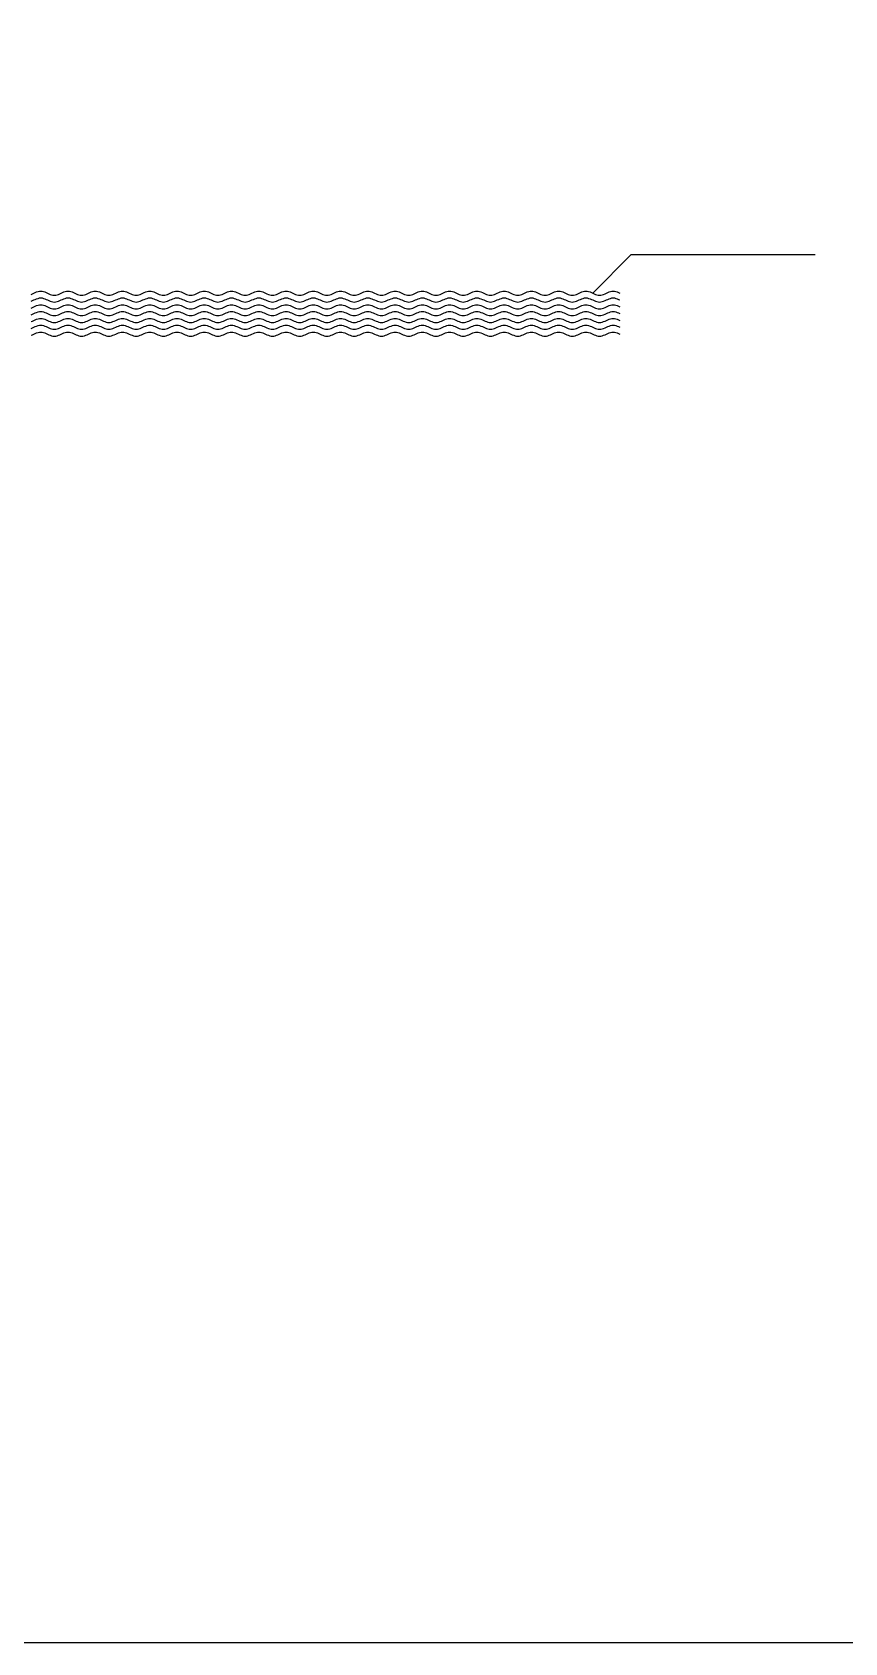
# Model space of a CAD drawing. Header units: millimetres. Extents: x -37 to 615, y -148 to 313.
# Drawn here: x 301.5 to 420.8, y -147.9 to 88.3 of the extents above; entities that cross this region are included whole.
import ezdxf

# ---------------------------------------------------------------- set-up
doc = ezdxf.new("R2010")
doc.units = ezdxf.units.MM

msp = doc.modelspace()

# ---------------------------------------------------------------- linework, layer by layer
at = {"color": 3, "linetype": 'ByBlock'}
msp.add_lwpolyline([(-36.77, 313.19), (615.38, 313.19), (615.38, -147.93), (-36.77, -147.93)], close=True, dxfattribs=at)
at = {"color": 7}
for points in [[(383.8, 50), (389.46, 55.66), (416.46, 55.66)], [(301.4, 49.82), (301.6, 49.91), (301.8, 50), (302, 50.09), (302.2, 50.18), (302.4, 50.24), (302.6, 50.29), (302.8, 50.3), (303, 50.29), (303.2, 50.24), (303.4, 50.18), (303.6, 50.09), (303.8, 50), (304, 49.91), (304.2, 49.82), (304.4, 49.76), (304.6, 49.71), (304.8, 49.7), (305, 49.71), (305.2, 49.76), (305.4, 49.82), (305.6, 49.91), (305.8, 50), (306, 50.09), (306.2, 50.18), (306.4, 50.24), (306.6, 50.29), (306.8, 50.3), (307, 50.29), (307.2, 50.24), (307.4, 50.18), (307.6, 50.09), (307.8, 50), (308, 49.91), (308.2, 49.82), (308.4, 49.76), (308.6, 49.71), (308.8, 49.7), (309, 49.71), (309.2, 49.76), (309.4, 49.82), (309.6, 49.91), (309.8, 50), (310, 50.09), (310.2, 50.18), (310.4, 50.24), (310.6, 50.29), (310.8, 50.3), (311, 50.29), (311.2, 50.24), (311.4, 50.18), (311.6, 50.09), (311.8, 50), (312, 49.91), (312.2, 49.82), (312.4, 49.76), (312.6, 49.71), (312.8, 49.7), (313, 49.71), (313.2, 49.76), (313.4, 49.82), (313.6, 49.91), (313.8, 50), (314, 50.09), (314.2, 50.18), (314.4, 50.24), (314.6, 50.29), (314.8, 50.3), (315, 50.29), (315.2, 50.24), (315.4, 50.18), (315.6, 50.09), (315.8, 50), (316, 49.91), (316.2, 49.82), (316.4, 49.76), (316.6, 49.71), (316.8, 49.7), (317, 49.71), (317.2, 49.76), (317.4, 49.82), (317.6, 49.91), (317.8, 50), (318, 50.09), (318.2, 50.18), (318.4, 50.24), (318.6, 50.29), (318.8, 50.3), (319, 50.29), (319.2, 50.24), (319.4, 50.18), (319.6, 50.09), (319.8, 50), (320, 49.91), (320.2, 49.82), (320.4, 49.76), (320.6, 49.71), (320.8, 49.7), (321, 49.71), (321.2, 49.76), (321.4, 49.82), (321.6, 49.91), (321.8, 50), (322, 50.09), (322.2, 50.18), (322.4, 50.24), (322.6, 50.29), (322.8, 50.3), (323, 50.29), (323.2, 50.24), (323.4, 50.18), (323.6, 50.09), (323.8, 50), (324, 49.91), (324.2, 49.82), (324.4, 49.76), (324.6, 49.71), (324.8, 49.7), (325, 49.71), (325.2, 49.76), (325.4, 49.82), (325.6, 49.91), (325.8, 50), (326, 50.09), (326.2, 50.18), (326.4, 50.24), (326.6, 50.29), (326.8, 50.3), (327, 50.29), (327.2, 50.24), (327.4, 50.18), (327.6, 50.09), (327.8, 50), (328, 49.91), (328.2, 49.82), (328.4, 49.76), (328.6, 49.71), (328.8, 49.7), (329, 49.71), (329.2, 49.76), (329.4, 49.82), (329.6, 49.91), (329.8, 50), (330, 50.09), (330.2, 50.18), (330.4, 50.24), (330.6, 50.29), (330.8, 50.3), (331, 50.29), (331.2, 50.24), (331.4, 50.18), (331.6, 50.09), (331.8, 50), (332, 49.91), (332.2, 49.82), (332.4, 49.76), (332.6, 49.71), (332.8, 49.7), (333, 49.71), (333.2, 49.76), (333.4, 49.82), (333.6, 49.91), (333.8, 50), (334, 50.09), (334.2, 50.18), (334.4, 50.24), (334.6, 50.29), (334.8, 50.3), (335, 50.29), (335.2, 50.24), (335.4, 50.18), (335.6, 50.09), (335.8, 50), (336, 49.91), (336.2, 49.82), (336.4, 49.76), (336.6, 49.71), (336.8, 49.7), (337, 49.71), (337.2, 49.76), (337.4, 49.82), (337.6, 49.91), (337.8, 50), (338, 50.09), (338.2, 50.18), (338.4, 50.24), (338.6, 50.29), (338.8, 50.3), (339, 50.29), (339.2, 50.24), (339.4, 50.18), (339.6, 50.09), (339.8, 50), (340, 49.91), (340.2, 49.82), (340.4, 49.76), (340.6, 49.71), (340.8, 49.7), (341, 49.71), (341.2, 49.76), (341.4, 49.82), (341.6, 49.91), (341.8, 50), (342, 50.09), (342.2, 50.18), (342.4, 50.24), (342.6, 50.29), (342.8, 50.3), (343, 50.29), (343.2, 50.24), (343.4, 50.18), (343.6, 50.09), (343.8, 50), (344, 49.91), (344.2, 49.82), (344.4, 49.76), (344.6, 49.71), (344.8, 49.7), (345, 49.71), (345.2, 49.76), (345.4, 49.82), (345.6, 49.91), (345.8, 50), (346, 50.09), (346.2, 50.18), (346.4, 50.24), (346.6, 50.29), (346.8, 50.3), (347, 50.29), (347.2, 50.24), (347.4, 50.18), (347.6, 50.09), (347.8, 50), (348, 49.91), (348.2, 49.82), (348.4, 49.76), (348.6, 49.71), (348.8, 49.7), (349, 49.71), (349.2, 49.76), (349.4, 49.82), (349.6, 49.91), (349.8, 50), (350, 50.09), (350.2, 50.18), (350.4, 50.24), (350.6, 50.29), (350.8, 50.3), (351, 50.29), (351.2, 50.24), (351.4, 50.18), (351.6, 50.09), (351.8, 50), (352, 49.91), (352.2, 49.82), (352.4, 49.76), (352.6, 49.71), (352.8, 49.7), (353, 49.71), (353.2, 49.76), (353.4, 49.82), (353.6, 49.91), (353.8, 50), (354, 50.09), (354.2, 50.18), (354.4, 50.24), (354.6, 50.29), (354.8, 50.3), (355, 50.29), (355.2, 50.24), (355.4, 50.18), (355.6, 50.09), (355.8, 50), (356, 49.91), (356.2, 49.82), (356.4, 49.76), (356.6, 49.71), (356.8, 49.7), (357, 49.71), (357.2, 49.76), (357.4, 49.82), (357.6, 49.91), (357.8, 50), (358, 50.09), (358.2, 50.18), (358.4, 50.24), (358.6, 50.29), (358.8, 50.3), (359, 50.29), (359.2, 50.24), (359.4, 50.18), (359.6, 50.09), (359.8, 50), (360, 49.91), (360.2, 49.82), (360.4, 49.76), (360.6, 49.71), (360.8, 49.7), (361, 49.71), (361.2, 49.76), (361.4, 49.82), (361.6, 49.91), (361.8, 50), (362, 50.09), (362.2, 50.18), (362.4, 50.24), (362.6, 50.29), (362.8, 50.3), (363, 50.29), (363.2, 50.24), (363.4, 50.18), (363.6, 50.09), (363.8, 50), (364, 49.91), (364.2, 49.82), (364.4, 49.76), (364.6, 49.71), (364.8, 49.7), (365, 49.71), (365.2, 49.76), (365.4, 49.82), (365.6, 49.91), (365.8, 50), (366, 50.09), (366.2, 50.18), (366.4, 50.24), (366.6, 50.29), (366.8, 50.3), (367, 50.29), (367.2, 50.24), (367.4, 50.18), (367.6, 50.09), (367.8, 50), (368, 49.91), (368.2, 49.82), (368.4, 49.76), (368.6, 49.71), (368.8, 49.7), (369, 49.71), (369.2, 49.76), (369.4, 49.82), (369.6, 49.91), (369.8, 50), (370, 50.09), (370.2, 50.18), (370.4, 50.24), (370.6, 50.29), (370.8, 50.3), (371, 50.29), (371.2, 50.24), (371.4, 50.18), (371.6, 50.09), (371.8, 50), (372, 49.91), (372.2, 49.82), (372.4, 49.76), (372.6, 49.71), (372.8, 49.7), (373, 49.71), (373.2, 49.76), (373.4, 49.82), (373.6, 49.91), (373.8, 50), (374, 50.09), (374.2, 50.18), (374.4, 50.24), (374.6, 50.29), (374.8, 50.3), (375, 50.29), (375.2, 50.24), (375.4, 50.18), (375.6, 50.09), (375.8, 50), (376, 49.91), (376.2, 49.82), (376.4, 49.76), (376.6, 49.71), (376.8, 49.7), (377, 49.71), (377.2, 49.76), (377.4, 49.82), (377.6, 49.91), (377.8, 50), (378, 50.09), (378.2, 50.18), (378.4, 50.24), (378.6, 50.29), (378.8, 50.3), (379, 50.29), (379.2, 50.24), (379.4, 50.18), (379.6, 50.09), (379.8, 50), (380, 49.91), (380.2, 49.82), (380.4, 49.76), (380.6, 49.71), (380.8, 49.7), (381, 49.71), (381.2, 49.76), (381.4, 49.82), (381.6, 49.91), (381.8, 50), (382, 50.09), (382.2, 50.18), (382.4, 50.24), (382.6, 50.29), (382.8, 50.3), (383, 50.29), (383.2, 50.24), (383.4, 50.18), (383.6, 50.09), (383.8, 50), (384, 49.91), (384.2, 49.82), (384.4, 49.76), (384.6, 49.71), (384.8, 49.7), (385, 49.71), (385.2, 49.76), (385.4, 49.82), (385.6, 49.91), (385.8, 50), (386, 50.09), (386.2, 50.18), (386.4, 50.24), (386.6, 50.29), (386.8, 50.3), (387, 50.29), (387.2, 50.24), (387.4, 50.18), (387.6, 50.09), (387.8, 50)], [(301.4, 48.82), (301.6, 48.91), (301.8, 49), (302, 49.09), (302.2, 49.18), (302.4, 49.24), (302.6, 49.29), (302.8, 49.3), (303, 49.29), (303.2, 49.24), (303.4, 49.18), (303.6, 49.09), (303.8, 49), (304, 48.91), (304.2, 48.82), (304.4, 48.76), (304.6, 48.71), (304.8, 48.7), (305, 48.71), (305.2, 48.76), (305.4, 48.82), (305.6, 48.91), (305.8, 49), (306, 49.09), (306.2, 49.18), (306.4, 49.24), (306.6, 49.29), (306.8, 49.3), (307, 49.29), (307.2, 49.24), (307.4, 49.18), (307.6, 49.09), (307.8, 49), (308, 48.91), (308.2, 48.82), (308.4, 48.76), (308.6, 48.71), (308.8, 48.7), (309, 48.71), (309.2, 48.76), (309.4, 48.82), (309.6, 48.91), (309.8, 49), (310, 49.09), (310.2, 49.18), (310.4, 49.24), (310.6, 49.29), (310.8, 49.3), (311, 49.29), (311.2, 49.24), (311.4, 49.18), (311.6, 49.09), (311.8, 49), (312, 48.91), (312.2, 48.82), (312.4, 48.76), (312.6, 48.71), (312.8, 48.7), (313, 48.71), (313.2, 48.76), (313.4, 48.82), (313.6, 48.91), (313.8, 49), (314, 49.09), (314.2, 49.18), (314.4, 49.24), (314.6, 49.29), (314.8, 49.3), (315, 49.29), (315.2, 49.24), (315.4, 49.18), (315.6, 49.09), (315.8, 49), (316, 48.91), (316.2, 48.82), (316.4, 48.76), (316.6, 48.71), (316.8, 48.7), (317, 48.71), (317.2, 48.76), (317.4, 48.82), (317.6, 48.91), (317.8, 49), (318, 49.09), (318.2, 49.18), (318.4, 49.24), (318.6, 49.29), (318.8, 49.3), (319, 49.29), (319.2, 49.24), (319.4, 49.18), (319.6, 49.09), (319.8, 49), (320, 48.91), (320.2, 48.82), (320.4, 48.76), (320.6, 48.71), (320.8, 48.7), (321, 48.71), (321.2, 48.76), (321.4, 48.82), (321.6, 48.91), (321.8, 49), (322, 49.09), (322.2, 49.18), (322.4, 49.24), (322.6, 49.29), (322.8, 49.3), (323, 49.29), (323.2, 49.24), (323.4, 49.18), (323.6, 49.09), (323.8, 49), (324, 48.91), (324.2, 48.82), (324.4, 48.76), (324.6, 48.71), (324.8, 48.7), (325, 48.71), (325.2, 48.76), (325.4, 48.82), (325.6, 48.91), (325.8, 49), (326, 49.09), (326.2, 49.18), (326.4, 49.24), (326.6, 49.29), (326.8, 49.3), (327, 49.29), (327.2, 49.24), (327.4, 49.18), (327.6, 49.09), (327.8, 49), (328, 48.91), (328.2, 48.82), (328.4, 48.76), (328.6, 48.71), (328.8, 48.7), (329, 48.71), (329.2, 48.76), (329.4, 48.82), (329.6, 48.91), (329.8, 49), (330, 49.09), (330.2, 49.18), (330.4, 49.24), (330.6, 49.29), (330.8, 49.3), (331, 49.29), (331.2, 49.24), (331.4, 49.18), (331.6, 49.09), (331.8, 49), (332, 48.91), (332.2, 48.82), (332.4, 48.76), (332.6, 48.71), (332.8, 48.7), (333, 48.71), (333.2, 48.76), (333.4, 48.82), (333.6, 48.91), (333.8, 49), (334, 49.09), (334.2, 49.18), (334.4, 49.24), (334.6, 49.29), (334.8, 49.3), (335, 49.29), (335.2, 49.24), (335.4, 49.18), (335.6, 49.09), (335.8, 49), (336, 48.91), (336.2, 48.82), (336.4, 48.76), (336.6, 48.71), (336.8, 48.7), (337, 48.71), (337.2, 48.76), (337.4, 48.82), (337.6, 48.91), (337.8, 49), (338, 49.09), (338.2, 49.18), (338.4, 49.24), (338.6, 49.29), (338.8, 49.3), (339, 49.29), (339.2, 49.24), (339.4, 49.18), (339.6, 49.09), (339.8, 49), (340, 48.91), (340.2, 48.82), (340.4, 48.76), (340.6, 48.71), (340.8, 48.7), (341, 48.71), (341.2, 48.76), (341.4, 48.82), (341.6, 48.91), (341.8, 49), (342, 49.09), (342.2, 49.18), (342.4, 49.24), (342.6, 49.29), (342.8, 49.3), (343, 49.29), (343.2, 49.24), (343.4, 49.18), (343.6, 49.09), (343.8, 49), (344, 48.91), (344.2, 48.82), (344.4, 48.76), (344.6, 48.71), (344.8, 48.7), (345, 48.71), (345.2, 48.76), (345.4, 48.82), (345.6, 48.91), (345.8, 49), (346, 49.09), (346.2, 49.18), (346.4, 49.24), (346.6, 49.29), (346.8, 49.3), (347, 49.29), (347.2, 49.24), (347.4, 49.18), (347.6, 49.09), (347.8, 49), (348, 48.91), (348.2, 48.82), (348.4, 48.76), (348.6, 48.71), (348.8, 48.7), (349, 48.71), (349.2, 48.76), (349.4, 48.82), (349.6, 48.91), (349.8, 49), (350, 49.09), (350.2, 49.18), (350.4, 49.24), (350.6, 49.29), (350.8, 49.3), (351, 49.29), (351.2, 49.24), (351.4, 49.18), (351.6, 49.09), (351.8, 49), (352, 48.91), (352.2, 48.82), (352.4, 48.76), (352.6, 48.71), (352.8, 48.7), (353, 48.71), (353.2, 48.76), (353.4, 48.82), (353.6, 48.91), (353.8, 49), (354, 49.09), (354.2, 49.18), (354.4, 49.24), (354.6, 49.29), (354.8, 49.3), (355, 49.29), (355.2, 49.24), (355.4, 49.18), (355.6, 49.09), (355.8, 49), (356, 48.91), (356.2, 48.82), (356.4, 48.76), (356.6, 48.71), (356.8, 48.7), (357, 48.71), (357.2, 48.76), (357.4, 48.82), (357.6, 48.91), (357.8, 49), (358, 49.09), (358.2, 49.18), (358.4, 49.24), (358.6, 49.29), (358.8, 49.3), (359, 49.29), (359.2, 49.24), (359.4, 49.18), (359.6, 49.09), (359.8, 49), (360, 48.91), (360.2, 48.82), (360.4, 48.76), (360.6, 48.71), (360.8, 48.7), (361, 48.71), (361.2, 48.76), (361.4, 48.82), (361.6, 48.91), (361.8, 49), (362, 49.09), (362.2, 49.18), (362.4, 49.24), (362.6, 49.29), (362.8, 49.3), (363, 49.29), (363.2, 49.24), (363.4, 49.18), (363.6, 49.09), (363.8, 49), (364, 48.91), (364.2, 48.82), (364.4, 48.76), (364.6, 48.71), (364.8, 48.7), (365, 48.71), (365.2, 48.76), (365.4, 48.82), (365.6, 48.91), (365.8, 49), (366, 49.09), (366.2, 49.18), (366.4, 49.24), (366.6, 49.29), (366.8, 49.3), (367, 49.29), (367.2, 49.24), (367.4, 49.18), (367.6, 49.09), (367.8, 49), (368, 48.91), (368.2, 48.82), (368.4, 48.76), (368.6, 48.71), (368.8, 48.7), (369, 48.71), (369.2, 48.76), (369.4, 48.82), (369.6, 48.91), (369.8, 49), (370, 49.09), (370.2, 49.18), (370.4, 49.24), (370.6, 49.29), (370.8, 49.3), (371, 49.29), (371.2, 49.24), (371.4, 49.18), (371.6, 49.09), (371.8, 49), (372, 48.91), (372.2, 48.82), (372.4, 48.76), (372.6, 48.71), (372.8, 48.7), (373, 48.71), (373.2, 48.76), (373.4, 48.82), (373.6, 48.91), (373.8, 49), (374, 49.09), (374.2, 49.18), (374.4, 49.24), (374.6, 49.29), (374.8, 49.3), (375, 49.29), (375.2, 49.24), (375.4, 49.18), (375.6, 49.09), (375.8, 49), (376, 48.91), (376.2, 48.82), (376.4, 48.76), (376.6, 48.71), (376.8, 48.7), (377, 48.71), (377.2, 48.76), (377.4, 48.82), (377.6, 48.91), (377.8, 49), (378, 49.09), (378.2, 49.18), (378.4, 49.24), (378.6, 49.29), (378.8, 49.3), (379, 49.29), (379.2, 49.24), (379.4, 49.18), (379.6, 49.09), (379.8, 49), (380, 48.91), (380.2, 48.82), (380.4, 48.76), (380.6, 48.71), (380.8, 48.7), (381, 48.71), (381.2, 48.76), (381.4, 48.82), (381.6, 48.91), (381.8, 49), (382, 49.09), (382.2, 49.18), (382.4, 49.24), (382.6, 49.29), (382.8, 49.3), (383, 49.29), (383.2, 49.24), (383.4, 49.18), (383.6, 49.09), (383.8, 49), (384, 48.91), (384.2, 48.82), (384.4, 48.76), (384.6, 48.71), (384.8, 48.7), (385, 48.71), (385.2, 48.76), (385.4, 48.82), (385.6, 48.91), (385.8, 49), (386, 49.09), (386.2, 49.18), (386.4, 49.24), (386.6, 49.29), (386.8, 49.3), (387, 49.29), (387.2, 49.24), (387.4, 49.18), (387.6, 49.09), (387.8, 49)], [(301.4, 47.82), (301.6, 47.91), (301.8, 48), (302, 48.09), (302.2, 48.18), (302.4, 48.24), (302.6, 48.29), (302.8, 48.3), (303, 48.29), (303.2, 48.24), (303.4, 48.18), (303.6, 48.09), (303.8, 48), (304, 47.91), (304.2, 47.82), (304.4, 47.76), (304.6, 47.71), (304.8, 47.7), (305, 47.71), (305.2, 47.76), (305.4, 47.82), (305.6, 47.91), (305.8, 48), (306, 48.09), (306.2, 48.18), (306.4, 48.24), (306.6, 48.29), (306.8, 48.3), (307, 48.29), (307.2, 48.24), (307.4, 48.18), (307.6, 48.09), (307.8, 48), (308, 47.91), (308.2, 47.82), (308.4, 47.76), (308.6, 47.71), (308.8, 47.7), (309, 47.71), (309.2, 47.76), (309.4, 47.82), (309.6, 47.91), (309.8, 48), (310, 48.09), (310.2, 48.18), (310.4, 48.24), (310.6, 48.29), (310.8, 48.3), (311, 48.29), (311.2, 48.24), (311.4, 48.18), (311.6, 48.09), (311.8, 48), (312, 47.91), (312.2, 47.82), (312.4, 47.76), (312.6, 47.71), (312.8, 47.7), (313, 47.71), (313.2, 47.76), (313.4, 47.82), (313.6, 47.91), (313.8, 48), (314, 48.09), (314.2, 48.18), (314.4, 48.24), (314.6, 48.29), (314.8, 48.3), (315, 48.29), (315.2, 48.24), (315.4, 48.18), (315.6, 48.09), (315.8, 48), (316, 47.91), (316.2, 47.82), (316.4, 47.76), (316.6, 47.71), (316.8, 47.7), (317, 47.71), (317.2, 47.76), (317.4, 47.82), (317.6, 47.91), (317.8, 48), (318, 48.09), (318.2, 48.18), (318.4, 48.24), (318.6, 48.29), (318.8, 48.3), (319, 48.29), (319.2, 48.24), (319.4, 48.18), (319.6, 48.09), (319.8, 48), (320, 47.91), (320.2, 47.82), (320.4, 47.76), (320.6, 47.71), (320.8, 47.7), (321, 47.71), (321.2, 47.76), (321.4, 47.82), (321.6, 47.91), (321.8, 48), (322, 48.09), (322.2, 48.18), (322.4, 48.24), (322.6, 48.29), (322.8, 48.3), (323, 48.29), (323.2, 48.24), (323.4, 48.18), (323.6, 48.09), (323.8, 48), (324, 47.91), (324.2, 47.82), (324.4, 47.76), (324.6, 47.71), (324.8, 47.7), (325, 47.71), (325.2, 47.76), (325.4, 47.82), (325.6, 47.91), (325.8, 48), (326, 48.09), (326.2, 48.18), (326.4, 48.24), (326.6, 48.29), (326.8, 48.3), (327, 48.29), (327.2, 48.24), (327.4, 48.18), (327.6, 48.09), (327.8, 48), (328, 47.91), (328.2, 47.82), (328.4, 47.76), (328.6, 47.71), (328.8, 47.7), (329, 47.71), (329.2, 47.76), (329.4, 47.82), (329.6, 47.91), (329.8, 48), (330, 48.09), (330.2, 48.18), (330.4, 48.24), (330.6, 48.29), (330.8, 48.3), (331, 48.29), (331.2, 48.24), (331.4, 48.18), (331.6, 48.09), (331.8, 48), (332, 47.91), (332.2, 47.82), (332.4, 47.76), (332.6, 47.71), (332.8, 47.7), (333, 47.71), (333.2, 47.76), (333.4, 47.82), (333.6, 47.91), (333.8, 48), (334, 48.09), (334.2, 48.18), (334.4, 48.24), (334.6, 48.29), (334.8, 48.3), (335, 48.29), (335.2, 48.24), (335.4, 48.18), (335.6, 48.09), (335.8, 48), (336, 47.91), (336.2, 47.82), (336.4, 47.76), (336.6, 47.71), (336.8, 47.7), (337, 47.71), (337.2, 47.76), (337.4, 47.82), (337.6, 47.91), (337.8, 48), (338, 48.09), (338.2, 48.18), (338.4, 48.24), (338.6, 48.29), (338.8, 48.3), (339, 48.29), (339.2, 48.24), (339.4, 48.18), (339.6, 48.09), (339.8, 48), (340, 47.91), (340.2, 47.82), (340.4, 47.76), (340.6, 47.71), (340.8, 47.7), (341, 47.71), (341.2, 47.76), (341.4, 47.82), (341.6, 47.91), (341.8, 48), (342, 48.09), (342.2, 48.18), (342.4, 48.24), (342.6, 48.29), (342.8, 48.3), (343, 48.29), (343.2, 48.24), (343.4, 48.18), (343.6, 48.09), (343.8, 48), (344, 47.91), (344.2, 47.82), (344.4, 47.76), (344.6, 47.71), (344.8, 47.7), (345, 47.71), (345.2, 47.76), (345.4, 47.82), (345.6, 47.91), (345.8, 48), (346, 48.09), (346.2, 48.18), (346.4, 48.24), (346.6, 48.29), (346.8, 48.3), (347, 48.29), (347.2, 48.24), (347.4, 48.18), (347.6, 48.09), (347.8, 48), (348, 47.91), (348.2, 47.82), (348.4, 47.76), (348.6, 47.71), (348.8, 47.7), (349, 47.71), (349.2, 47.76), (349.4, 47.82), (349.6, 47.91), (349.8, 48), (350, 48.09), (350.2, 48.18), (350.4, 48.24), (350.6, 48.29), (350.8, 48.3), (351, 48.29), (351.2, 48.24), (351.4, 48.18), (351.6, 48.09), (351.8, 48), (352, 47.91), (352.2, 47.82), (352.4, 47.76), (352.6, 47.71), (352.8, 47.7), (353, 47.71), (353.2, 47.76), (353.4, 47.82), (353.6, 47.91), (353.8, 48), (354, 48.09), (354.2, 48.18), (354.4, 48.24), (354.6, 48.29), (354.8, 48.3), (355, 48.29), (355.2, 48.24), (355.4, 48.18), (355.6, 48.09), (355.8, 48), (356, 47.91), (356.2, 47.82), (356.4, 47.76), (356.6, 47.71), (356.8, 47.7), (357, 47.71), (357.2, 47.76), (357.4, 47.82), (357.6, 47.91), (357.8, 48), (358, 48.09), (358.2, 48.18), (358.4, 48.24), (358.6, 48.29), (358.8, 48.3), (359, 48.29), (359.2, 48.24), (359.4, 48.18), (359.6, 48.09), (359.8, 48), (360, 47.91), (360.2, 47.82), (360.4, 47.76), (360.6, 47.71), (360.8, 47.7), (361, 47.71), (361.2, 47.76), (361.4, 47.82), (361.6, 47.91), (361.8, 48), (362, 48.09), (362.2, 48.18), (362.4, 48.24), (362.6, 48.29), (362.8, 48.3), (363, 48.29), (363.2, 48.24), (363.4, 48.18), (363.6, 48.09), (363.8, 48), (364, 47.91), (364.2, 47.82), (364.4, 47.76), (364.6, 47.71), (364.8, 47.7), (365, 47.71), (365.2, 47.76), (365.4, 47.82), (365.6, 47.91), (365.8, 48), (366, 48.09), (366.2, 48.18), (366.4, 48.24), (366.6, 48.29), (366.8, 48.3), (367, 48.29), (367.2, 48.24), (367.4, 48.18), (367.6, 48.09), (367.8, 48), (368, 47.91), (368.2, 47.82), (368.4, 47.76), (368.6, 47.71), (368.8, 47.7), (369, 47.71), (369.2, 47.76), (369.4, 47.82), (369.6, 47.91), (369.8, 48), (370, 48.09), (370.2, 48.18), (370.4, 48.24), (370.6, 48.29), (370.8, 48.3), (371, 48.29), (371.2, 48.24), (371.4, 48.18), (371.6, 48.09), (371.8, 48), (372, 47.91), (372.2, 47.82), (372.4, 47.76), (372.6, 47.71), (372.8, 47.7), (373, 47.71), (373.2, 47.76), (373.4, 47.82), (373.6, 47.91), (373.8, 48), (374, 48.09), (374.2, 48.18), (374.4, 48.24), (374.6, 48.29), (374.8, 48.3), (375, 48.29), (375.2, 48.24), (375.4, 48.18), (375.6, 48.09), (375.8, 48), (376, 47.91), (376.2, 47.82), (376.4, 47.76), (376.6, 47.71), (376.8, 47.7), (377, 47.71), (377.2, 47.76), (377.4, 47.82), (377.6, 47.91), (377.8, 48), (378, 48.09), (378.2, 48.18), (378.4, 48.24), (378.6, 48.29), (378.8, 48.3), (379, 48.29), (379.2, 48.24), (379.4, 48.18), (379.6, 48.09), (379.8, 48), (380, 47.91), (380.2, 47.82), (380.4, 47.76), (380.6, 47.71), (380.8, 47.7), (381, 47.71), (381.2, 47.76), (381.4, 47.82), (381.6, 47.91), (381.8, 48), (382, 48.09), (382.2, 48.18), (382.4, 48.24), (382.6, 48.29), (382.8, 48.3), (383, 48.29), (383.2, 48.24), (383.4, 48.18), (383.6, 48.09), (383.8, 48), (384, 47.91), (384.2, 47.82), (384.4, 47.76), (384.6, 47.71), (384.8, 47.7), (385, 47.71), (385.2, 47.76), (385.4, 47.82), (385.6, 47.91), (385.8, 48), (386, 48.09), (386.2, 48.18), (386.4, 48.24), (386.6, 48.29), (386.8, 48.3), (387, 48.29), (387.2, 48.24), (387.4, 48.18), (387.6, 48.09), (387.8, 48)], [(301.4, 46.82), (301.6, 46.91), (301.8, 47), (302, 47.09), (302.2, 47.18), (302.4, 47.24), (302.6, 47.29), (302.8, 47.3), (303, 47.29), (303.2, 47.24), (303.4, 47.18), (303.6, 47.09), (303.8, 47), (304, 46.91), (304.2, 46.82), (304.4, 46.76), (304.6, 46.71), (304.8, 46.7), (305, 46.71), (305.2, 46.76), (305.4, 46.82), (305.6, 46.91), (305.8, 47), (306, 47.09), (306.2, 47.18), (306.4, 47.24), (306.6, 47.29), (306.8, 47.3), (307, 47.29), (307.2, 47.24), (307.4, 47.18), (307.6, 47.09), (307.8, 47), (308, 46.91), (308.2, 46.82), (308.4, 46.76), (308.6, 46.71), (308.8, 46.7), (309, 46.71), (309.2, 46.76), (309.4, 46.82), (309.6, 46.91), (309.8, 47), (310, 47.09), (310.2, 47.18), (310.4, 47.24), (310.6, 47.29), (310.8, 47.3), (311, 47.29), (311.2, 47.24), (311.4, 47.18), (311.6, 47.09), (311.8, 47), (312, 46.91), (312.2, 46.82), (312.4, 46.76), (312.6, 46.71), (312.8, 46.7), (313, 46.71), (313.2, 46.76), (313.4, 46.82), (313.6, 46.91), (313.8, 47), (314, 47.09), (314.2, 47.18), (314.4, 47.24), (314.6, 47.29), (314.8, 47.3), (315, 47.29), (315.2, 47.24), (315.4, 47.18), (315.6, 47.09), (315.8, 47), (316, 46.91), (316.2, 46.82), (316.4, 46.76), (316.6, 46.71), (316.8, 46.7), (317, 46.71), (317.2, 46.76), (317.4, 46.82), (317.6, 46.91), (317.8, 47), (318, 47.09), (318.2, 47.18), (318.4, 47.24), (318.6, 47.29), (318.8, 47.3), (319, 47.29), (319.2, 47.24), (319.4, 47.18), (319.6, 47.09), (319.8, 47), (320, 46.91), (320.2, 46.82), (320.4, 46.76), (320.6, 46.71), (320.8, 46.7), (321, 46.71), (321.2, 46.76), (321.4, 46.82), (321.6, 46.91), (321.8, 47), (322, 47.09), (322.2, 47.18), (322.4, 47.24), (322.6, 47.29), (322.8, 47.3), (323, 47.29), (323.2, 47.24), (323.4, 47.18), (323.6, 47.09), (323.8, 47), (324, 46.91), (324.2, 46.82), (324.4, 46.76), (324.6, 46.71), (324.8, 46.7), (325, 46.71), (325.2, 46.76), (325.4, 46.82), (325.6, 46.91), (325.8, 47), (326, 47.09), (326.2, 47.18), (326.4, 47.24), (326.6, 47.29), (326.8, 47.3), (327, 47.29), (327.2, 47.24), (327.4, 47.18), (327.6, 47.09), (327.8, 47), (328, 46.91), (328.2, 46.82), (328.4, 46.76), (328.6, 46.71), (328.8, 46.7), (329, 46.71), (329.2, 46.76), (329.4, 46.82), (329.6, 46.91), (329.8, 47), (330, 47.09), (330.2, 47.18), (330.4, 47.24), (330.6, 47.29), (330.8, 47.3), (331, 47.29), (331.2, 47.24), (331.4, 47.18), (331.6, 47.09), (331.8, 47), (332, 46.91), (332.2, 46.82), (332.4, 46.76), (332.6, 46.71), (332.8, 46.7), (333, 46.71), (333.2, 46.76), (333.4, 46.82), (333.6, 46.91), (333.8, 47), (334, 47.09), (334.2, 47.18), (334.4, 47.24), (334.6, 47.29), (334.8, 47.3), (335, 47.29), (335.2, 47.24), (335.4, 47.18), (335.6, 47.09), (335.8, 47), (336, 46.91), (336.2, 46.82), (336.4, 46.76), (336.6, 46.71), (336.8, 46.7), (337, 46.71), (337.2, 46.76), (337.4, 46.82), (337.6, 46.91), (337.8, 47), (338, 47.09), (338.2, 47.18), (338.4, 47.24), (338.6, 47.29), (338.8, 47.3), (339, 47.29), (339.2, 47.24), (339.4, 47.18), (339.6, 47.09), (339.8, 47), (340, 46.91), (340.2, 46.82), (340.4, 46.76), (340.6, 46.71), (340.8, 46.7), (341, 46.71), (341.2, 46.76), (341.4, 46.82), (341.6, 46.91), (341.8, 47), (342, 47.09), (342.2, 47.18), (342.4, 47.24), (342.6, 47.29), (342.8, 47.3), (343, 47.29), (343.2, 47.24), (343.4, 47.18), (343.6, 47.09), (343.8, 47), (344, 46.91), (344.2, 46.82), (344.4, 46.76), (344.6, 46.71), (344.8, 46.7), (345, 46.71), (345.2, 46.76), (345.4, 46.82), (345.6, 46.91), (345.8, 47), (346, 47.09), (346.2, 47.18), (346.4, 47.24), (346.6, 47.29), (346.8, 47.3), (347, 47.29), (347.2, 47.24), (347.4, 47.18), (347.6, 47.09), (347.8, 47), (348, 46.91), (348.2, 46.82), (348.4, 46.76), (348.6, 46.71), (348.8, 46.7), (349, 46.71), (349.2, 46.76), (349.4, 46.82), (349.6, 46.91), (349.8, 47), (350, 47.09), (350.2, 47.18), (350.4, 47.24), (350.6, 47.29), (350.8, 47.3), (351, 47.29), (351.2, 47.24), (351.4, 47.18), (351.6, 47.09), (351.8, 47), (352, 46.91), (352.2, 46.82), (352.4, 46.76), (352.6, 46.71), (352.8, 46.7), (353, 46.71), (353.2, 46.76), (353.4, 46.82), (353.6, 46.91), (353.8, 47), (354, 47.09), (354.2, 47.18), (354.4, 47.24), (354.6, 47.29), (354.8, 47.3), (355, 47.29), (355.2, 47.24), (355.4, 47.18), (355.6, 47.09), (355.8, 47), (356, 46.91), (356.2, 46.82), (356.4, 46.76), (356.6, 46.71), (356.8, 46.7), (357, 46.71), (357.2, 46.76), (357.4, 46.82), (357.6, 46.91), (357.8, 47), (358, 47.09), (358.2, 47.18), (358.4, 47.24), (358.6, 47.29), (358.8, 47.3), (359, 47.29), (359.2, 47.24), (359.4, 47.18), (359.6, 47.09), (359.8, 47), (360, 46.91), (360.2, 46.82), (360.4, 46.76), (360.6, 46.71), (360.8, 46.7), (361, 46.71), (361.2, 46.76), (361.4, 46.82), (361.6, 46.91), (361.8, 47), (362, 47.09), (362.2, 47.18), (362.4, 47.24), (362.6, 47.29), (362.8, 47.3), (363, 47.29), (363.2, 47.24), (363.4, 47.18), (363.6, 47.09), (363.8, 47), (364, 46.91), (364.2, 46.82), (364.4, 46.76), (364.6, 46.71), (364.8, 46.7), (365, 46.71), (365.2, 46.76), (365.4, 46.82), (365.6, 46.91), (365.8, 47), (366, 47.09), (366.2, 47.18), (366.4, 47.24), (366.6, 47.29), (366.8, 47.3), (367, 47.29), (367.2, 47.24), (367.4, 47.18), (367.6, 47.09), (367.8, 47), (368, 46.91), (368.2, 46.82), (368.4, 46.76), (368.6, 46.71), (368.8, 46.7), (369, 46.71), (369.2, 46.76), (369.4, 46.82), (369.6, 46.91), (369.8, 47), (370, 47.09), (370.2, 47.18), (370.4, 47.24), (370.6, 47.29), (370.8, 47.3), (371, 47.29), (371.2, 47.24), (371.4, 47.18), (371.6, 47.09), (371.8, 47), (372, 46.91), (372.2, 46.82), (372.4, 46.76), (372.6, 46.71), (372.8, 46.7), (373, 46.71), (373.2, 46.76), (373.4, 46.82), (373.6, 46.91), (373.8, 47), (374, 47.09), (374.2, 47.18), (374.4, 47.24), (374.6, 47.29), (374.8, 47.3), (375, 47.29), (375.2, 47.24), (375.4, 47.18), (375.6, 47.09), (375.8, 47), (376, 46.91), (376.2, 46.82), (376.4, 46.76), (376.6, 46.71), (376.8, 46.7), (377, 46.71), (377.2, 46.76), (377.4, 46.82), (377.6, 46.91), (377.8, 47), (378, 47.09), (378.2, 47.18), (378.4, 47.24), (378.6, 47.29), (378.8, 47.3), (379, 47.29), (379.2, 47.24), (379.4, 47.18), (379.6, 47.09), (379.8, 47), (380, 46.91), (380.2, 46.82), (380.4, 46.76), (380.6, 46.71), (380.8, 46.7), (381, 46.71), (381.2, 46.76), (381.4, 46.82), (381.6, 46.91), (381.8, 47), (382, 47.09), (382.2, 47.18), (382.4, 47.24), (382.6, 47.29), (382.8, 47.3), (383, 47.29), (383.2, 47.24), (383.4, 47.18), (383.6, 47.09), (383.8, 47), (384, 46.91), (384.2, 46.82), (384.4, 46.76), (384.6, 46.71), (384.8, 46.7), (385, 46.71), (385.2, 46.76), (385.4, 46.82), (385.6, 46.91), (385.8, 47), (386, 47.09), (386.2, 47.18), (386.4, 47.24), (386.6, 47.29), (386.8, 47.3), (387, 47.29), (387.2, 47.24), (387.4, 47.18), (387.6, 47.09), (387.8, 47)], [(301.4, 45.82), (301.6, 45.91), (301.8, 46), (302, 46.09), (302.2, 46.18), (302.4, 46.24), (302.6, 46.29), (302.8, 46.3), (303, 46.29), (303.2, 46.24), (303.4, 46.18), (303.6, 46.09), (303.8, 46), (304, 45.91), (304.2, 45.82), (304.4, 45.76), (304.6, 45.71), (304.8, 45.7), (305, 45.71), (305.2, 45.76), (305.4, 45.82), (305.6, 45.91), (305.8, 46), (306, 46.09), (306.2, 46.18), (306.4, 46.24), (306.6, 46.29), (306.8, 46.3), (307, 46.29), (307.2, 46.24), (307.4, 46.18), (307.6, 46.09), (307.8, 46), (308, 45.91), (308.2, 45.82), (308.4, 45.76), (308.6, 45.71), (308.8, 45.7), (309, 45.71), (309.2, 45.76), (309.4, 45.82), (309.6, 45.91), (309.8, 46), (310, 46.09), (310.2, 46.18), (310.4, 46.24), (310.6, 46.29), (310.8, 46.3), (311, 46.29), (311.2, 46.24), (311.4, 46.18), (311.6, 46.09), (311.8, 46), (312, 45.91), (312.2, 45.82), (312.4, 45.76), (312.6, 45.71), (312.8, 45.7), (313, 45.71), (313.2, 45.76), (313.4, 45.82), (313.6, 45.91), (313.8, 46), (314, 46.09), (314.2, 46.18), (314.4, 46.24), (314.6, 46.29), (314.8, 46.3), (315, 46.29), (315.2, 46.24), (315.4, 46.18), (315.6, 46.09), (315.8, 46), (316, 45.91), (316.2, 45.82), (316.4, 45.76), (316.6, 45.71), (316.8, 45.7), (317, 45.71), (317.2, 45.76), (317.4, 45.82), (317.6, 45.91), (317.8, 46), (318, 46.09), (318.2, 46.18), (318.4, 46.24), (318.6, 46.29), (318.8, 46.3), (319, 46.29), (319.2, 46.24), (319.4, 46.18), (319.6, 46.09), (319.8, 46), (320, 45.91), (320.2, 45.82), (320.4, 45.76), (320.6, 45.71), (320.8, 45.7), (321, 45.71), (321.2, 45.76), (321.4, 45.82), (321.6, 45.91), (321.8, 46), (322, 46.09), (322.2, 46.18), (322.4, 46.24), (322.6, 46.29), (322.8, 46.3), (323, 46.29), (323.2, 46.24), (323.4, 46.18), (323.6, 46.09), (323.8, 46), (324, 45.91), (324.2, 45.82), (324.4, 45.76), (324.6, 45.71), (324.8, 45.7), (325, 45.71), (325.2, 45.76), (325.4, 45.82), (325.6, 45.91), (325.8, 46), (326, 46.09), (326.2, 46.18), (326.4, 46.24), (326.6, 46.29), (326.8, 46.3), (327, 46.29), (327.2, 46.24), (327.4, 46.18), (327.6, 46.09), (327.8, 46), (328, 45.91), (328.2, 45.82), (328.4, 45.76), (328.6, 45.71), (328.8, 45.7), (329, 45.71), (329.2, 45.76), (329.4, 45.82), (329.6, 45.91), (329.8, 46), (330, 46.09), (330.2, 46.18), (330.4, 46.24), (330.6, 46.29), (330.8, 46.3), (331, 46.29), (331.2, 46.24), (331.4, 46.18), (331.6, 46.09), (331.8, 46), (332, 45.91), (332.2, 45.82), (332.4, 45.76), (332.6, 45.71), (332.8, 45.7), (333, 45.71), (333.2, 45.76), (333.4, 45.82), (333.6, 45.91), (333.8, 46), (334, 46.09), (334.2, 46.18), (334.4, 46.24), (334.6, 46.29), (334.8, 46.3), (335, 46.29), (335.2, 46.24), (335.4, 46.18), (335.6, 46.09), (335.8, 46), (336, 45.91), (336.2, 45.82), (336.4, 45.76), (336.6, 45.71), (336.8, 45.7), (337, 45.71), (337.2, 45.76), (337.4, 45.82), (337.6, 45.91), (337.8, 46), (338, 46.09), (338.2, 46.18), (338.4, 46.24), (338.6, 46.29), (338.8, 46.3), (339, 46.29), (339.2, 46.24), (339.4, 46.18), (339.6, 46.09), (339.8, 46), (340, 45.91), (340.2, 45.82), (340.4, 45.76), (340.6, 45.71), (340.8, 45.7), (341, 45.71), (341.2, 45.76), (341.4, 45.82), (341.6, 45.91), (341.8, 46), (342, 46.09), (342.2, 46.18), (342.4, 46.24), (342.6, 46.29), (342.8, 46.3), (343, 46.29), (343.2, 46.24), (343.4, 46.18), (343.6, 46.09), (343.8, 46), (344, 45.91), (344.2, 45.82), (344.4, 45.76), (344.6, 45.71), (344.8, 45.7), (345, 45.71), (345.2, 45.76), (345.4, 45.82), (345.6, 45.91), (345.8, 46), (346, 46.09), (346.2, 46.18), (346.4, 46.24), (346.6, 46.29), (346.8, 46.3), (347, 46.29), (347.2, 46.24), (347.4, 46.18), (347.6, 46.09), (347.8, 46), (348, 45.91), (348.2, 45.82), (348.4, 45.76), (348.6, 45.71), (348.8, 45.7), (349, 45.71), (349.2, 45.76), (349.4, 45.82), (349.6, 45.91), (349.8, 46), (350, 46.09), (350.2, 46.18), (350.4, 46.24), (350.6, 46.29), (350.8, 46.3), (351, 46.29), (351.2, 46.24), (351.4, 46.18), (351.6, 46.09), (351.8, 46), (352, 45.91), (352.2, 45.82), (352.4, 45.76), (352.6, 45.71), (352.8, 45.7), (353, 45.71), (353.2, 45.76), (353.4, 45.82), (353.6, 45.91), (353.8, 46), (354, 46.09), (354.2, 46.18), (354.4, 46.24), (354.6, 46.29), (354.8, 46.3), (355, 46.29), (355.2, 46.24), (355.4, 46.18), (355.6, 46.09), (355.8, 46), (356, 45.91), (356.2, 45.82), (356.4, 45.76), (356.6, 45.71), (356.8, 45.7), (357, 45.71), (357.2, 45.76), (357.4, 45.82), (357.6, 45.91), (357.8, 46), (358, 46.09), (358.2, 46.18), (358.4, 46.24), (358.6, 46.29), (358.8, 46.3), (359, 46.29), (359.2, 46.24), (359.4, 46.18), (359.6, 46.09), (359.8, 46), (360, 45.91), (360.2, 45.82), (360.4, 45.76), (360.6, 45.71), (360.8, 45.7), (361, 45.71), (361.2, 45.76), (361.4, 45.82), (361.6, 45.91), (361.8, 46), (362, 46.09), (362.2, 46.18), (362.4, 46.24), (362.6, 46.29), (362.8, 46.3), (363, 46.29), (363.2, 46.24), (363.4, 46.18), (363.6, 46.09), (363.8, 46), (364, 45.91), (364.2, 45.82), (364.4, 45.76), (364.6, 45.71), (364.8, 45.7), (365, 45.71), (365.2, 45.76), (365.4, 45.82), (365.6, 45.91), (365.8, 46), (366, 46.09), (366.2, 46.18), (366.4, 46.24), (366.6, 46.29), (366.8, 46.3), (367, 46.29), (367.2, 46.24), (367.4, 46.18), (367.6, 46.09), (367.8, 46), (368, 45.91), (368.2, 45.82), (368.4, 45.76), (368.6, 45.71), (368.8, 45.7), (369, 45.71), (369.2, 45.76), (369.4, 45.82), (369.6, 45.91), (369.8, 46), (370, 46.09), (370.2, 46.18), (370.4, 46.24), (370.6, 46.29), (370.8, 46.3), (371, 46.29), (371.2, 46.24), (371.4, 46.18), (371.6, 46.09), (371.8, 46), (372, 45.91), (372.2, 45.82), (372.4, 45.76), (372.6, 45.71), (372.8, 45.7), (373, 45.71), (373.2, 45.76), (373.4, 45.82), (373.6, 45.91), (373.8, 46), (374, 46.09), (374.2, 46.18), (374.4, 46.24), (374.6, 46.29), (374.8, 46.3), (375, 46.29), (375.2, 46.24), (375.4, 46.18), (375.6, 46.09), (375.8, 46), (376, 45.91), (376.2, 45.82), (376.4, 45.76), (376.6, 45.71), (376.8, 45.7), (377, 45.71), (377.2, 45.76), (377.4, 45.82), (377.6, 45.91), (377.8, 46), (378, 46.09), (378.2, 46.18), (378.4, 46.24), (378.6, 46.29), (378.8, 46.3), (379, 46.29), (379.2, 46.24), (379.4, 46.18), (379.6, 46.09), (379.8, 46), (380, 45.91), (380.2, 45.82), (380.4, 45.76), (380.6, 45.71), (380.8, 45.7), (381, 45.71), (381.2, 45.76), (381.4, 45.82), (381.6, 45.91), (381.8, 46), (382, 46.09), (382.2, 46.18), (382.4, 46.24), (382.6, 46.29), (382.8, 46.3), (383, 46.29), (383.2, 46.24), (383.4, 46.18), (383.6, 46.09), (383.8, 46), (384, 45.91), (384.2, 45.82), (384.4, 45.76), (384.6, 45.71), (384.8, 45.7), (385, 45.71), (385.2, 45.76), (385.4, 45.82), (385.6, 45.91), (385.8, 46), (386, 46.09), (386.2, 46.18), (386.4, 46.24), (386.6, 46.29), (386.8, 46.3), (387, 46.29), (387.2, 46.24), (387.4, 46.18), (387.6, 46.09), (387.8, 46)], [(301.4, 44.82), (301.6, 44.91), (301.8, 45), (302, 45.09), (302.2, 45.18), (302.4, 45.24), (302.6, 45.29), (302.8, 45.3), (303, 45.29), (303.2, 45.24), (303.4, 45.18), (303.6, 45.09), (303.8, 45), (304, 44.91), (304.2, 44.82), (304.4, 44.76), (304.6, 44.71), (304.8, 44.7), (305, 44.71), (305.2, 44.76), (305.4, 44.82), (305.6, 44.91), (305.8, 45), (306, 45.09), (306.2, 45.18), (306.4, 45.24), (306.6, 45.29), (306.8, 45.3), (307, 45.29), (307.2, 45.24), (307.4, 45.18), (307.6, 45.09), (307.8, 45), (308, 44.91), (308.2, 44.82), (308.4, 44.76), (308.6, 44.71), (308.8, 44.7), (309, 44.71), (309.2, 44.76), (309.4, 44.82), (309.6, 44.91), (309.8, 45), (310, 45.09), (310.2, 45.18), (310.4, 45.24), (310.6, 45.29), (310.8, 45.3), (311, 45.29), (311.2, 45.24), (311.4, 45.18), (311.6, 45.09), (311.8, 45), (312, 44.91), (312.2, 44.82), (312.4, 44.76), (312.6, 44.71), (312.8, 44.7), (313, 44.71), (313.2, 44.76), (313.4, 44.82), (313.6, 44.91), (313.8, 45), (314, 45.09), (314.2, 45.18), (314.4, 45.24), (314.6, 45.29), (314.8, 45.3), (315, 45.29), (315.2, 45.24), (315.4, 45.18), (315.6, 45.09), (315.8, 45), (316, 44.91), (316.2, 44.82), (316.4, 44.76), (316.6, 44.71), (316.8, 44.7), (317, 44.71), (317.2, 44.76), (317.4, 44.82), (317.6, 44.91), (317.8, 45), (318, 45.09), (318.2, 45.18), (318.4, 45.24), (318.6, 45.29), (318.8, 45.3), (319, 45.29), (319.2, 45.24), (319.4, 45.18), (319.6, 45.09), (319.8, 45), (320, 44.91), (320.2, 44.82), (320.4, 44.76), (320.6, 44.71), (320.8, 44.7), (321, 44.71), (321.2, 44.76), (321.4, 44.82), (321.6, 44.91), (321.8, 45), (322, 45.09), (322.2, 45.18), (322.4, 45.24), (322.6, 45.29), (322.8, 45.3), (323, 45.29), (323.2, 45.24), (323.4, 45.18), (323.6, 45.09), (323.8, 45), (324, 44.91), (324.2, 44.82), (324.4, 44.76), (324.6, 44.71), (324.8, 44.7), (325, 44.71), (325.2, 44.76), (325.4, 44.82), (325.6, 44.91), (325.8, 45), (326, 45.09), (326.2, 45.18), (326.4, 45.24), (326.6, 45.29), (326.8, 45.3), (327, 45.29), (327.2, 45.24), (327.4, 45.18), (327.6, 45.09), (327.8, 45), (328, 44.91), (328.2, 44.82), (328.4, 44.76), (328.6, 44.71), (328.8, 44.7), (329, 44.71), (329.2, 44.76), (329.4, 44.82), (329.6, 44.91), (329.8, 45), (330, 45.09), (330.2, 45.18), (330.4, 45.24), (330.6, 45.29), (330.8, 45.3), (331, 45.29), (331.2, 45.24), (331.4, 45.18), (331.6, 45.09), (331.8, 45), (332, 44.91), (332.2, 44.82), (332.4, 44.76), (332.6, 44.71), (332.8, 44.7), (333, 44.71), (333.2, 44.76), (333.4, 44.82), (333.6, 44.91), (333.8, 45), (334, 45.09), (334.2, 45.18), (334.4, 45.24), (334.6, 45.29), (334.8, 45.3), (335, 45.29), (335.2, 45.24), (335.4, 45.18), (335.6, 45.09), (335.8, 45), (336, 44.91), (336.2, 44.82), (336.4, 44.76), (336.6, 44.71), (336.8, 44.7), (337, 44.71), (337.2, 44.76), (337.4, 44.82), (337.6, 44.91), (337.8, 45), (338, 45.09), (338.2, 45.18), (338.4, 45.24), (338.6, 45.29), (338.8, 45.3), (339, 45.29), (339.2, 45.24), (339.4, 45.18), (339.6, 45.09), (339.8, 45), (340, 44.91), (340.2, 44.82), (340.4, 44.76), (340.6, 44.71), (340.8, 44.7), (341, 44.71), (341.2, 44.76), (341.4, 44.82), (341.6, 44.91), (341.8, 45), (342, 45.09), (342.2, 45.18), (342.4, 45.24), (342.6, 45.29), (342.8, 45.3), (343, 45.29), (343.2, 45.24), (343.4, 45.18), (343.6, 45.09), (343.8, 45), (344, 44.91), (344.2, 44.82), (344.4, 44.76), (344.6, 44.71), (344.8, 44.7), (345, 44.71), (345.2, 44.76), (345.4, 44.82), (345.6, 44.91), (345.8, 45), (346, 45.09), (346.2, 45.18), (346.4, 45.24), (346.6, 45.29), (346.8, 45.3), (347, 45.29), (347.2, 45.24), (347.4, 45.18), (347.6, 45.09), (347.8, 45), (348, 44.91), (348.2, 44.82), (348.4, 44.76), (348.6, 44.71), (348.8, 44.7), (349, 44.71), (349.2, 44.76), (349.4, 44.82), (349.6, 44.91), (349.8, 45), (350, 45.09), (350.2, 45.18), (350.4, 45.24), (350.6, 45.29), (350.8, 45.3), (351, 45.29), (351.2, 45.24), (351.4, 45.18), (351.6, 45.09), (351.8, 45), (352, 44.91), (352.2, 44.82), (352.4, 44.76), (352.6, 44.71), (352.8, 44.7), (353, 44.71), (353.2, 44.76), (353.4, 44.82), (353.6, 44.91), (353.8, 45), (354, 45.09), (354.2, 45.18), (354.4, 45.24), (354.6, 45.29), (354.8, 45.3), (355, 45.29), (355.2, 45.24), (355.4, 45.18), (355.6, 45.09), (355.8, 45), (356, 44.91), (356.2, 44.82), (356.4, 44.76), (356.6, 44.71), (356.8, 44.7), (357, 44.71), (357.2, 44.76), (357.4, 44.82), (357.6, 44.91), (357.8, 45), (358, 45.09), (358.2, 45.18), (358.4, 45.24), (358.6, 45.29), (358.8, 45.3), (359, 45.29), (359.2, 45.24), (359.4, 45.18), (359.6, 45.09), (359.8, 45), (360, 44.91), (360.2, 44.82), (360.4, 44.76), (360.6, 44.71), (360.8, 44.7), (361, 44.71), (361.2, 44.76), (361.4, 44.82), (361.6, 44.91), (361.8, 45), (362, 45.09), (362.2, 45.18), (362.4, 45.24), (362.6, 45.29), (362.8, 45.3), (363, 45.29), (363.2, 45.24), (363.4, 45.18), (363.6, 45.09), (363.8, 45), (364, 44.91), (364.2, 44.82), (364.4, 44.76), (364.6, 44.71), (364.8, 44.7), (365, 44.71), (365.2, 44.76), (365.4, 44.82), (365.6, 44.91), (365.8, 45), (366, 45.09), (366.2, 45.18), (366.4, 45.24), (366.6, 45.29), (366.8, 45.3), (367, 45.29), (367.2, 45.24), (367.4, 45.18), (367.6, 45.09), (367.8, 45), (368, 44.91), (368.2, 44.82), (368.4, 44.76), (368.6, 44.71), (368.8, 44.7), (369, 44.71), (369.2, 44.76), (369.4, 44.82), (369.6, 44.91), (369.8, 45), (370, 45.09), (370.2, 45.18), (370.4, 45.24), (370.6, 45.29), (370.8, 45.3), (371, 45.29), (371.2, 45.24), (371.4, 45.18), (371.6, 45.09), (371.8, 45), (372, 44.91), (372.2, 44.82), (372.4, 44.76), (372.6, 44.71), (372.8, 44.7), (373, 44.71), (373.2, 44.76), (373.4, 44.82), (373.6, 44.91), (373.8, 45), (374, 45.09), (374.2, 45.18), (374.4, 45.24), (374.6, 45.29), (374.8, 45.3), (375, 45.29), (375.2, 45.24), (375.4, 45.18), (375.6, 45.09), (375.8, 45), (376, 44.91), (376.2, 44.82), (376.4, 44.76), (376.6, 44.71), (376.8, 44.7), (377, 44.71), (377.2, 44.76), (377.4, 44.82), (377.6, 44.91), (377.8, 45), (378, 45.09), (378.2, 45.18), (378.4, 45.24), (378.6, 45.29), (378.8, 45.3), (379, 45.29), (379.2, 45.24), (379.4, 45.18), (379.6, 45.09), (379.8, 45), (380, 44.91), (380.2, 44.82), (380.4, 44.76), (380.6, 44.71), (380.8, 44.7), (381, 44.71), (381.2, 44.76), (381.4, 44.82), (381.6, 44.91), (381.8, 45), (382, 45.09), (382.2, 45.18), (382.4, 45.24), (382.6, 45.29), (382.8, 45.3), (383, 45.29), (383.2, 45.24), (383.4, 45.18), (383.6, 45.09), (383.8, 45), (384, 44.91), (384.2, 44.82), (384.4, 44.76), (384.6, 44.71), (384.8, 44.7), (385, 44.71), (385.2, 44.76), (385.4, 44.82), (385.6, 44.91), (385.8, 45), (386, 45.09), (386.2, 45.18), (386.4, 45.24), (386.6, 45.29), (386.8, 45.3), (387, 45.29), (387.2, 45.24), (387.4, 45.18), (387.6, 45.09), (387.8, 45)], [(301.4, 43.82), (301.6, 43.91), (301.8, 44), (302, 44.09), (302.2, 44.18), (302.4, 44.24), (302.6, 44.29), (302.8, 44.3), (303, 44.29), (303.2, 44.24), (303.4, 44.18), (303.6, 44.09), (303.8, 44), (304, 43.91), (304.2, 43.82), (304.4, 43.76), (304.6, 43.71), (304.8, 43.7), (305, 43.71), (305.2, 43.76), (305.4, 43.82), (305.6, 43.91), (305.8, 44), (306, 44.09), (306.2, 44.18), (306.4, 44.24), (306.6, 44.29), (306.8, 44.3), (307, 44.29), (307.2, 44.24), (307.4, 44.18), (307.6, 44.09), (307.8, 44), (308, 43.91), (308.2, 43.82), (308.4, 43.76), (308.6, 43.71), (308.8, 43.7), (309, 43.71), (309.2, 43.76), (309.4, 43.82), (309.6, 43.91), (309.8, 44), (310, 44.09), (310.2, 44.18), (310.4, 44.24), (310.6, 44.29), (310.8, 44.3), (311, 44.29), (311.2, 44.24), (311.4, 44.18), (311.6, 44.09), (311.8, 44), (312, 43.91), (312.2, 43.82), (312.4, 43.76), (312.6, 43.71), (312.8, 43.7), (313, 43.71), (313.2, 43.76), (313.4, 43.82), (313.6, 43.91), (313.8, 44), (314, 44.09), (314.2, 44.18), (314.4, 44.24), (314.6, 44.29), (314.8, 44.3), (315, 44.29), (315.2, 44.24), (315.4, 44.18), (315.6, 44.09), (315.8, 44), (316, 43.91), (316.2, 43.82), (316.4, 43.76), (316.6, 43.71), (316.8, 43.7), (317, 43.71), (317.2, 43.76), (317.4, 43.82), (317.6, 43.91), (317.8, 44), (318, 44.09), (318.2, 44.18), (318.4, 44.24), (318.6, 44.29), (318.8, 44.3), (319, 44.29), (319.2, 44.24), (319.4, 44.18), (319.6, 44.09), (319.8, 44), (320, 43.91), (320.2, 43.82), (320.4, 43.76), (320.6, 43.71), (320.8, 43.7), (321, 43.71), (321.2, 43.76), (321.4, 43.82), (321.6, 43.91), (321.8, 44), (322, 44.09), (322.2, 44.18), (322.4, 44.24), (322.6, 44.29), (322.8, 44.3), (323, 44.29), (323.2, 44.24), (323.4, 44.18), (323.6, 44.09), (323.8, 44), (324, 43.91), (324.2, 43.82), (324.4, 43.76), (324.6, 43.71), (324.8, 43.7), (325, 43.71), (325.2, 43.76), (325.4, 43.82), (325.6, 43.91), (325.8, 44), (326, 44.09), (326.2, 44.18), (326.4, 44.24), (326.6, 44.29), (326.8, 44.3), (327, 44.29), (327.2, 44.24), (327.4, 44.18), (327.6, 44.09), (327.8, 44), (328, 43.91), (328.2, 43.82), (328.4, 43.76), (328.6, 43.71), (328.8, 43.7), (329, 43.71), (329.2, 43.76), (329.4, 43.82), (329.6, 43.91), (329.8, 44), (330, 44.09), (330.2, 44.18), (330.4, 44.24), (330.6, 44.29), (330.8, 44.3), (331, 44.29), (331.2, 44.24), (331.4, 44.18), (331.6, 44.09), (331.8, 44), (332, 43.91), (332.2, 43.82), (332.4, 43.76), (332.6, 43.71), (332.8, 43.7), (333, 43.71), (333.2, 43.76), (333.4, 43.82), (333.6, 43.91), (333.8, 44), (334, 44.09), (334.2, 44.18), (334.4, 44.24), (334.6, 44.29), (334.8, 44.3), (335, 44.29), (335.2, 44.24), (335.4, 44.18), (335.6, 44.09), (335.8, 44), (336, 43.91), (336.2, 43.82), (336.4, 43.76), (336.6, 43.71), (336.8, 43.7), (337, 43.71), (337.2, 43.76), (337.4, 43.82), (337.6, 43.91), (337.8, 44), (338, 44.09), (338.2, 44.18), (338.4, 44.24), (338.6, 44.29), (338.8, 44.3), (339, 44.29), (339.2, 44.24), (339.4, 44.18), (339.6, 44.09), (339.8, 44), (340, 43.91), (340.2, 43.82), (340.4, 43.76), (340.6, 43.71), (340.8, 43.7), (341, 43.71), (341.2, 43.76), (341.4, 43.82), (341.6, 43.91), (341.8, 44), (342, 44.09), (342.2, 44.18), (342.4, 44.24), (342.6, 44.29), (342.8, 44.3), (343, 44.29), (343.2, 44.24), (343.4, 44.18), (343.6, 44.09), (343.8, 44), (344, 43.91), (344.2, 43.82), (344.4, 43.76), (344.6, 43.71), (344.8, 43.7), (345, 43.71), (345.2, 43.76), (345.4, 43.82), (345.6, 43.91), (345.8, 44), (346, 44.09), (346.2, 44.18), (346.4, 44.24), (346.6, 44.29), (346.8, 44.3), (347, 44.29), (347.2, 44.24), (347.4, 44.18), (347.6, 44.09), (347.8, 44), (348, 43.91), (348.2, 43.82), (348.4, 43.76), (348.6, 43.71), (348.8, 43.7), (349, 43.71), (349.2, 43.76), (349.4, 43.82), (349.6, 43.91), (349.8, 44), (350, 44.09), (350.2, 44.18), (350.4, 44.24), (350.6, 44.29), (350.8, 44.3), (351, 44.29), (351.2, 44.24), (351.4, 44.18), (351.6, 44.09), (351.8, 44), (352, 43.91), (352.2, 43.82), (352.4, 43.76), (352.6, 43.71), (352.8, 43.7), (353, 43.71), (353.2, 43.76), (353.4, 43.82), (353.6, 43.91), (353.8, 44), (354, 44.09), (354.2, 44.18), (354.4, 44.24), (354.6, 44.29), (354.8, 44.3), (355, 44.29), (355.2, 44.24), (355.4, 44.18), (355.6, 44.09), (355.8, 44), (356, 43.91), (356.2, 43.82), (356.4, 43.76), (356.6, 43.71), (356.8, 43.7), (357, 43.71), (357.2, 43.76), (357.4, 43.82), (357.6, 43.91), (357.8, 44), (358, 44.09), (358.2, 44.18), (358.4, 44.24), (358.6, 44.29), (358.8, 44.3), (359, 44.29), (359.2, 44.24), (359.4, 44.18), (359.6, 44.09), (359.8, 44), (360, 43.91), (360.2, 43.82), (360.4, 43.76), (360.6, 43.71), (360.8, 43.7), (361, 43.71), (361.2, 43.76), (361.4, 43.82), (361.6, 43.91), (361.8, 44), (362, 44.09), (362.2, 44.18), (362.4, 44.24), (362.6, 44.29), (362.8, 44.3), (363, 44.29), (363.2, 44.24), (363.4, 44.18), (363.6, 44.09), (363.8, 44), (364, 43.91), (364.2, 43.82), (364.4, 43.76), (364.6, 43.71), (364.8, 43.7), (365, 43.71), (365.2, 43.76), (365.4, 43.82), (365.6, 43.91), (365.8, 44), (366, 44.09), (366.2, 44.18), (366.4, 44.24), (366.6, 44.29), (366.8, 44.3), (367, 44.29), (367.2, 44.24), (367.4, 44.18), (367.6, 44.09), (367.8, 44), (368, 43.91), (368.2, 43.82), (368.4, 43.76), (368.6, 43.71), (368.8, 43.7), (369, 43.71), (369.2, 43.76), (369.4, 43.82), (369.6, 43.91), (369.8, 44), (370, 44.09), (370.2, 44.18), (370.4, 44.24), (370.6, 44.29), (370.8, 44.3), (371, 44.29), (371.2, 44.24), (371.4, 44.18), (371.6, 44.09), (371.8, 44), (372, 43.91), (372.2, 43.82), (372.4, 43.76), (372.6, 43.71), (372.8, 43.7), (373, 43.71), (373.2, 43.76), (373.4, 43.82), (373.6, 43.91), (373.8, 44), (374, 44.09), (374.2, 44.18), (374.4, 44.24), (374.6, 44.29), (374.8, 44.3), (375, 44.29), (375.2, 44.24), (375.4, 44.18), (375.6, 44.09), (375.8, 44), (376, 43.91), (376.2, 43.82), (376.4, 43.76), (376.6, 43.71), (376.8, 43.7), (377, 43.71), (377.2, 43.76), (377.4, 43.82), (377.6, 43.91), (377.8, 44), (378, 44.09), (378.2, 44.18), (378.4, 44.24), (378.6, 44.29), (378.8, 44.3), (379, 44.29), (379.2, 44.24), (379.4, 44.18), (379.6, 44.09), (379.8, 44), (380, 43.91), (380.2, 43.82), (380.4, 43.76), (380.6, 43.71), (380.8, 43.7), (381, 43.71), (381.2, 43.76), (381.4, 43.82), (381.6, 43.91), (381.8, 44), (382, 44.09), (382.2, 44.18), (382.4, 44.24), (382.6, 44.29), (382.8, 44.3), (383, 44.29), (383.2, 44.24), (383.4, 44.18), (383.6, 44.09), (383.8, 44), (384, 43.91), (384.2, 43.82), (384.4, 43.76), (384.6, 43.71), (384.8, 43.7), (385, 43.71), (385.2, 43.76), (385.4, 43.82), (385.6, 43.91), (385.8, 44), (386, 44.09), (386.2, 44.18), (386.4, 44.24), (386.6, 44.29), (386.8, 44.3), (387, 44.29), (387.2, 44.24), (387.4, 44.18), (387.6, 44.09), (387.8, 44)]]:
    msp.add_lwpolyline(points, dxfattribs=at)

doc.saveas('drawing.dxf')
